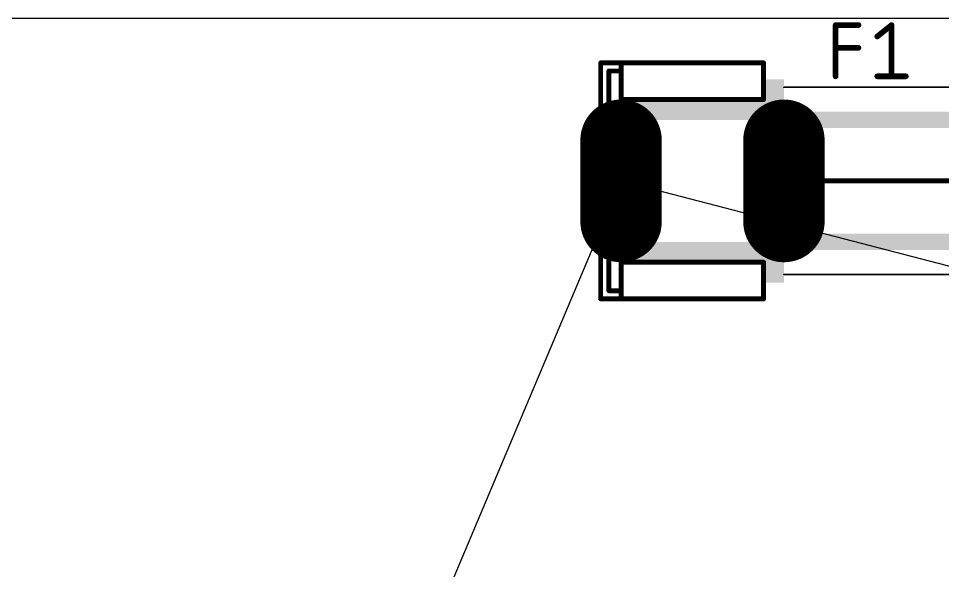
# Model space of a CAD drawing. Extents: x -123 to 102, y -1 to 117.
# Drawn here: x 46.99 to 75.81, y 62.77 to 80 of the extents above; entities that cross this region are included whole.
import ezdxf

# ---------------------------------------------------------------- set-up
doc = ezdxf.new("R2010")
doc.units = 0
for name, color, linetype in [('17', 110, 'CONTINUOUS'), ('19', 53, 'CONTINUOUS'), ('20', 31, 'CONTINUOUS'), ('21', 253, 'CONTINUOUS'), ('25', 253, 'CONTINUOUS'), ('51', 253, 'CONTINUOUS')]:
    doc.layers.add(name, color=color, linetype=linetype)

# ---------------------------------------------------------------- blocks, each defined once
blk = doc.blocks.new('RECT')
blk.add_solid([(-0.5, -0.5), (0.5, -0.5), (-0.5, 0.5), (0.5, 0.5)])
blk = doc.blocks.new('LONGP100')
at = {"const_width": 1}
blk.add_lwpolyline([(-0.5, 0), (0.5, 0)], dxfattribs=at)
at = {"const_width": 0.5}
for points in [[(-0.5, 0.25, 1), (-0.5, -0.25)], [(0.5, -0.25, 1), (0.5, 0.25)]]:
    blk.add_lwpolyline(points, format="xyb", dxfattribs=at)

msp = doc.modelspace()

# ---------------------------------------------------------------- linework, layer by layer
at = {"layer": '19'}
for p, q in [((40.64, 15.24), (65.786, 74.93)), ((65.786, 74.93), (95.25, 67.27))]:
    msp.add_line(p, q, dxfattribs=at)
at = {"layer": '20'}
msp.add_line((100, 80), (-123.19, 80), dxfattribs=at)
at = {"layer": '21'}
for points, const_width in [([(65.786, 78.613), (65.151, 78.613)], 0.1524), ([(65.151, 76.962), (65.151, 78.613)], 0.1524), ([(65.786, 78.613), (70.231, 78.613)], 0.1524), ([(65.786, 78.613), (65.786, 78.359)], 0.1524), ([(70.231, 77.47), (70.231, 78.613)], 0.1524), ([(65.405, 78.359), (65.786, 78.359)], 0.1524), ([(65.405, 78.359), (65.405, 76.962)], 0.1524), ([(65.786, 78.359), (65.786, 77.47)], 0.1524), ([(70.866, 77.851), (81.534, 77.851)], 0.0508), ([(65.786, 77.47), (70.231, 77.47)], 0.1524), ([(72.898, 74.93), (79.502, 74.93)], 0.1524), ([(65.151, 71.247), (65.151, 72.898)], 0.1524), ([(65.405, 72.898), (65.405, 71.501)], 0.1524), ([(65.786, 72.39), (70.231, 72.39)], 0.1524), ([(65.786, 71.501), (65.786, 72.39)], 0.1524), ([(70.231, 71.247), (70.231, 72.39)], 0.1524), ([(81.534, 72.009), (70.866, 72.009)], 0.0508), ([(65.405, 71.501), (65.786, 71.501)], 0.1524), ([(65.786, 71.247), (65.786, 71.501)], 0.1524), ([(65.786, 71.247), (65.151, 71.247)], 0.1524), ([(70.231, 71.247), (65.786, 71.247)], 0.1524)]:
    msp.add_lwpolyline(points, dxfattribs=dict(at, const_width=const_width))
for points, const_width in [([(65.151, 78.6511, 1), (65.151, 78.5749)], 0.0762), ([(65.1891, 78.613, 1), (65.1129, 78.613)], 0.0762), ([(65.786, 78.6511, 1), (65.786, 78.5749)], 0.0762), ([(65.8241, 78.613, 1), (65.7479, 78.613)], 0.0762), ([(65.786, 78.5749, 1), (65.786, 78.6511)], 0.0762), ([(70.2691, 78.613, 1), (70.1929, 78.613)], 0.0762), ([(70.231, 78.5749, 1), (70.231, 78.6511)], 0.0762), ([(65.405, 78.3971, 1), (65.405, 78.3209)], 0.0762), ([(65.4431, 78.359, 1), (65.3669, 78.359)], 0.0762), ([(65.8241, 78.359, 1), (65.7479, 78.359)], 0.0762), ([(65.786, 78.3209, 1), (65.786, 78.3971)], 0.0762), ([(65.7479, 78.359, 1), (65.8241, 78.359)], 0.0762), ([(70.866, 77.8637, 1), (70.866, 77.8383)], 0.0254), ([(65.786, 77.5081, 1), (65.786, 77.4319)], 0.0762), ([(70.231, 77.4319, 1), (70.231, 77.5081)], 0.0762), ([(65.7479, 77.47, 1), (65.8241, 77.47)], 0.0762), ([(70.1929, 77.47, 1), (70.2691, 77.47)], 0.0762), ([(65.1129, 76.962, 1), (65.1891, 76.962)], 0.0762), ([(65.3669, 76.962, 1), (65.4431, 76.962)], 0.0762), ([(72.898, 74.9681, 1), (72.898, 74.8919)], 0.0762), ([(65.1891, 72.898, 1), (65.1129, 72.898)], 0.0762), ([(65.4431, 72.898, 1), (65.3669, 72.898)], 0.0762), ([(65.786, 72.4281, 1), (65.786, 72.3519)], 0.0762), ([(65.8241, 72.39, 1), (65.7479, 72.39)], 0.0762), ([(70.2691, 72.39, 1), (70.1929, 72.39)], 0.0762), ([(70.231, 72.3519, 1), (70.231, 72.4281)], 0.0762), ([(70.866, 72.0217, 1), (70.866, 71.9963)], 0.0254), ([(65.405, 71.5391, 1), (65.405, 71.4629)], 0.0762), ([(65.3669, 71.501, 1), (65.4431, 71.501)], 0.0762), ([(65.8241, 71.501, 1), (65.7479, 71.501)], 0.0762), ([(65.7479, 71.501, 1), (65.8241, 71.501)], 0.0762), ([(65.786, 71.4629, 1), (65.786, 71.5391)], 0.0762), ([(65.151, 71.2851, 1), (65.151, 71.2089)], 0.0762), ([(65.1129, 71.247, 1), (65.1891, 71.247)], 0.0762), ([(65.786, 71.2851, 1), (65.786, 71.2089)], 0.0762), ([(65.7479, 71.247, 1), (65.8241, 71.247)], 0.0762), ([(65.786, 71.2089, 1), (65.786, 71.2851)], 0.0762), ([(70.1929, 71.247, 1), (70.2691, 71.247)], 0.0762), ([(70.231, 71.2089, 1), (70.231, 71.2851)], 0.0762)]:
    msp.add_lwpolyline(points, format="xyb", dxfattribs=dict(at, const_width=const_width))
at = {"layer": '25', "const_width": 0.1778}
for points in [[(72.4789, 78.1939), (72.4789, 79.7941)], [(72.4789, 79.7941), (73.1901, 79.7941)], [(73.7782, 79.4385), (74.2227, 79.7941)], [(74.2227, 79.7941), (74.2227, 78.1939)], [(72.4789, 79.0829), (73.1901, 79.0829)], [(73.7782, 78.1939), (74.6672, 78.1939)]]:
    msp.add_lwpolyline(points, dxfattribs=at)
at = {"layer": '25', "const_width": 0.0889}
for points in [[(72.5234, 79.7941, 1), (72.4345, 79.7941)], [(72.4789, 79.8385, 1), (72.4789, 79.7497)], [(73.1901, 79.7497, 1), (73.1901, 79.8385)], [(74.2672, 79.7941, 1), (74.1783, 79.7941)], [(74.2505, 79.7594, 1), (74.195, 79.8288)], [(73.7505, 79.4732, 1), (73.806, 79.4038)], [(72.4789, 79.1274, 1), (72.4789, 79.0385)], [(73.1901, 79.0385, 1), (73.1901, 79.1274)], [(72.4345, 78.1939, 1), (72.5234, 78.1939)], [(73.7782, 78.2383, 1), (73.7782, 78.1495)], [(74.1783, 78.1939, 1), (74.2672, 78.1939)], [(74.6672, 78.1495, 1), (74.6672, 78.2383)]]:
    msp.add_lwpolyline(points, format="xyb", dxfattribs=at)
at = {"layer": '51', "const_width": 0.1524}
for points in [[(65.151, 76.962), (65.151, 73.66)], [(65.405, 76.962), (65.405, 73.66)], [(72.898, 74.93), (70.866, 74.93)], [(65.151, 72.898), (65.151, 73.66)], [(65.151, 73.66), (65.405, 73.66)], [(65.405, 73.66), (65.405, 72.898)]]:
    msp.add_lwpolyline(points, dxfattribs=at)
at = {"layer": '51', "const_width": 0.0762}
for points in [[(65.1891, 76.962, 1), (65.1129, 76.962)], [(65.4431, 76.962, 1), (65.3669, 76.962)], [(70.866, 74.9681, 1), (70.866, 74.8919)], [(72.898, 74.8919, 1), (72.898, 74.9681)], [(65.1891, 73.66, 1), (65.1129, 73.66)], [(65.151, 73.6981, 1), (65.151, 73.6219)], [(65.1129, 73.66, 1), (65.1891, 73.66)], [(65.4431, 73.66, 1), (65.3669, 73.66)], [(65.3669, 73.66, 1), (65.4431, 73.66)], [(65.405, 73.6219, 1), (65.405, 73.6981)], [(65.1129, 72.898, 1), (65.1891, 72.898)], [(65.3669, 72.898, 1), (65.4431, 72.898)]]:
    msp.add_lwpolyline(points, format="xyb", dxfattribs=at)

# ---------------------------------------------------------------- block references
at = {"layer": '17', "xscale": 2.54, "yscale": 2.54, "rotation": 90}
for p in [(65.786, 74.93), (65.786, 74.93), (70.866, 74.93), (70.866, 74.93)]:
    msp.add_blockref('LONGP100', p, dxfattribs=at)
at = {"layer": '21'}
for p, xscale, yscale in [((70.5485, 77.5335), 0.635, 1.143), ((68.199, 77.216), 4.064, 0.508), ((68.3895, 76.8985), 3.175, 0.127), ((76.2, 76.835), 8.128, 0.508), ((76.2, 73.025), 8.128, 0.508), ((68.3895, 72.9615), 3.175, 0.127), ((68.0085, 72.644), 4.445, 0.508), ((70.5485, 72.3265), 0.635, 1.143)]:
    msp.add_blockref('RECT', p, dxfattribs=dict(at, xscale=xscale, yscale=yscale))
at = {"layer": '51'}
for p, xscale, yscale in [((66.3575, 74.93), 0.381, 4.064), ((66.675, 76.8985), 0.254, 0.127), ((70.104, 76.8985), 0.254, 0.127), ((70.5485, 74.93), 0.635, 4.064), ((71.501, 76.835), 1.27, 0.508), ((71.501, 73.025), 1.27, 0.508), ((66.675, 72.9615), 0.254, 0.127), ((70.104, 72.9615), 0.254, 0.127)]:
    msp.add_blockref('RECT', p, dxfattribs=dict(at, xscale=xscale, yscale=yscale))

doc.saveas('drawing.dxf')
